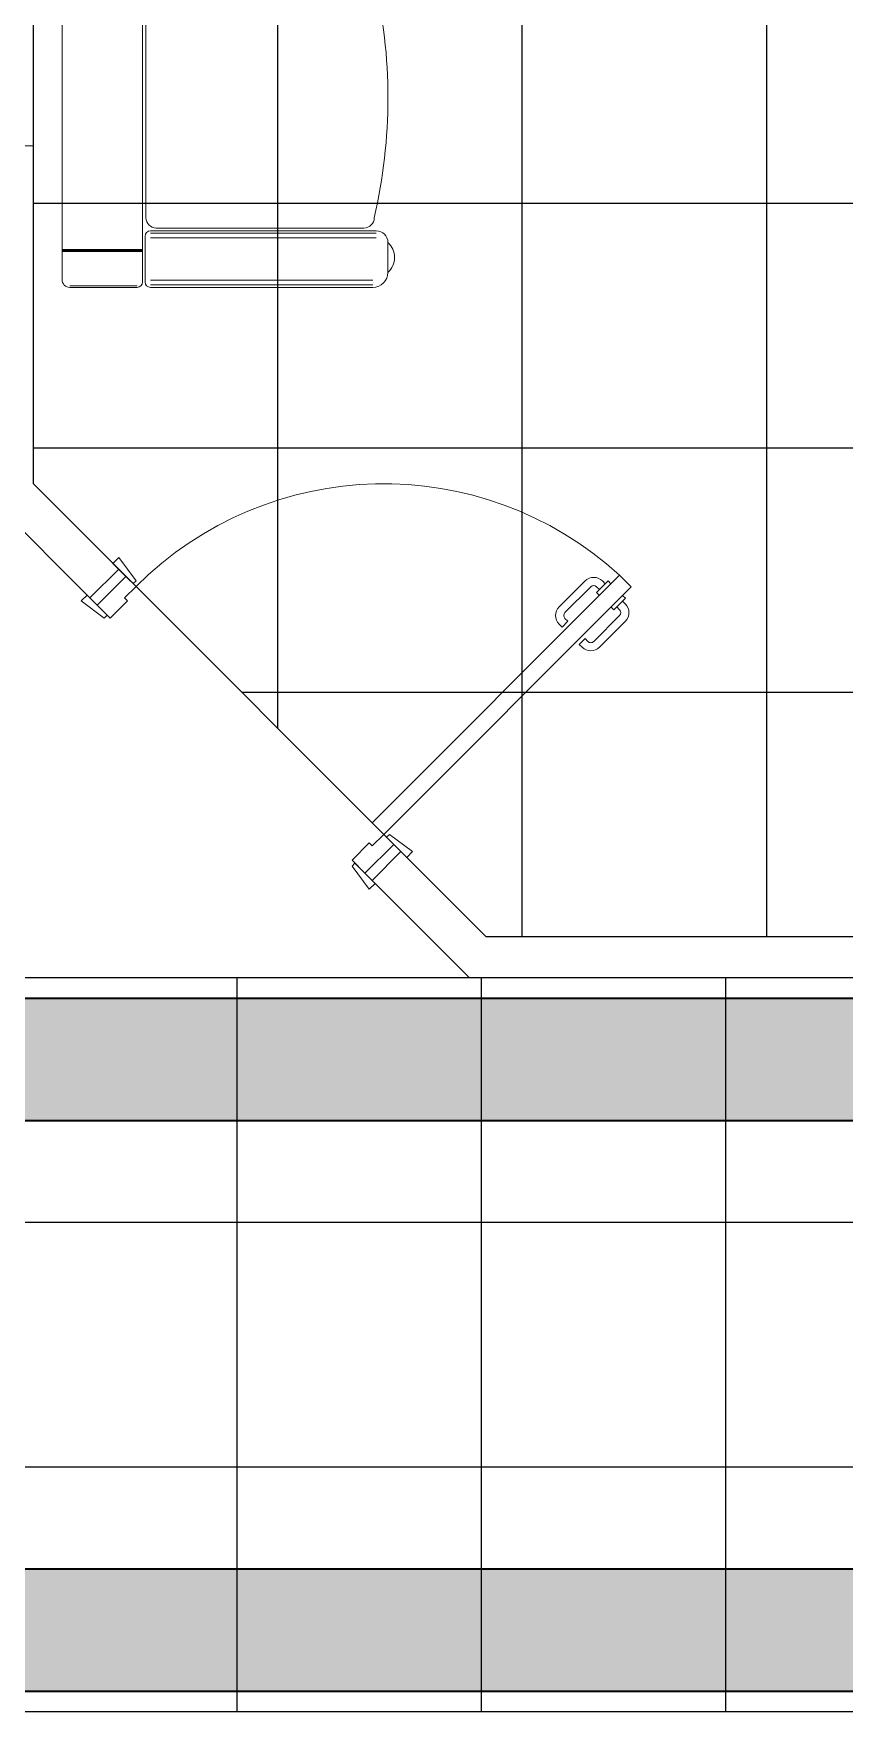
# Model space of a CAD drawing. Extents: x -509638 to 57327, y -29287 to 19916.
# Drawn here: x 8396 to 10387, y -2710 to 1406 of the extents above; entities that cross this region are included whole.
import ezdxf

# ---------------------------------------------------------------- set-up
doc = ezdxf.new("R2010")
doc.units = 0
doc.header["$LTSCALE"] = 0.25
doc.linetypes.add('DASHDOT', pattern=[25.4, 12.7, -6.35, 0, -6.35])
doc.layers.add('01-First Floor$0$FALSE CEILING', color=251, linetype='Continuous')
for name, color, linetype, lineweight in [('01-First Floor$0$LOADING', 253, 'Continuous', 5), ('01-First Floor$0$Walls', 251, 'Continuous', 5), ('01-First Floor$0$Wooden Joinery', 251, 'Continuous', 5), ('E-CABL-TRAY', 10, 'Continuous', 35), ('E-LITE-CLNG-CNDT', 6, 'DASHDOT', 35), ('T-CABL-TRAY', 60, 'Continuous', 35)]:
    doc.layers.add(name, color=color, linetype=linetype, lineweight=lineweight)

# ---------------------------------------------------------------- blocks, each defined once
blk = doc.blocks.new('*U21')
at = {"lineweight": 0}
h = blk.add_hatch(dxfattribs=at)
h.set_pattern_fill('HEX', color=253, scale=8, angle=180, style=0)
h.set_pattern_definition([(180, (-14217.92, -2e-10), (6e-13, -43.99409), [25.4, -50.8]), (300, (-14217.92, -2e-10), (38.1, 21.99705), [25.4, -50.8]), (240, (-14243.32, -2e-10), (38.1, -21.99705), [25.4, -50.8])])
h.paths.add_polyline_path([(-7045.1, 300), (-7045.1, 0), (0, 0), (0, 300)])
at = {"color": 0}
for p, q in [((0, 300), (-7045.1, 300)), ((0, 0), (-7045.1, 0))]:
    blk.add_line(p, q, dxfattribs=at)
blk = doc.blocks.new('01-First Floor$0$A$C72370EFE')
at = {"layer": '01-First Floor$0$Wooden Joinery'}
for p, q in [((-0.01, -0.04), (-0.02, -0.04)), ((-0.01, -0.03), (-0.01, -0.07)), ((0, -0.03), (-0.01, -0.03)), ((0.04, -0.03), (0.05, -0.03)), ((0.05, -0.03), (0.05, -0.07)), ((0.05, -0.04), (0.06, -0.04)), ((-0.05, -0.07), (-0.05, -0.16)), ((-0.03, -0.07), (-0.03, -0.16)), ((-0.01, -0.06), (-0.02, -0.06)), ((0, -0.07), (-0.01, -0.07)), ((0.04, -0.07), (0.05, -0.07)), ((0.05, -0.06), (0.06, -0.06)), ((0.07, -0.07), (0.07, -0.16)), ((0.09, -0.07), (0.09, -0.16)), ((-0.01, -0.17), (-0.02, -0.17)), ((-0.01, -0.19), (-0.02, -0.19)), ((-0.01, -0.17), (-0.01, -0.19)), ((0.05, -0.17), (0.06, -0.17)), ((0.05, -0.17), (0.05, -0.19)), ((0.05, -0.19), (0.06, -0.19))]:
    blk.add_line(p, q, dxfattribs=at)
for centre, radius, start, end in [((-0.02, -0.07), 0.03, 90, 180), ((0.06, -0.07), 0.03, 0, 90), ((-0.02, -0.07), 0.01, 90, 180), ((0.06, -0.07), 0.01, 0, 90), ((-0.02, -0.16), 0.03, 180, 270), ((-0.02, -0.16), 0.01, 180, 270), ((0.06, -0.16), 0.01, 270, 0), ((0.06, -0.16), 0.03, 270, 0)]:
    blk.add_arc(centre, radius, start, end, dxfattribs=at)
blk = doc.blocks.new('01-First Floor$0$A$C5DAD61B4')
at = {"layer": '01-First Floor$0$Wooden Joinery'}
for points in [[(80, 959.1), (80, 969.1), (10, 979.1), (10, 959.1)], [(940, 959.1), (940, 969.1), (1010, 979.1), (1010, 959.1)], [(70, 859.1), (70, 849.1), (0, 839.1), (0, 859.1)], [(120, 859.1), (120, 0), (80, 0), (80, 859.1)], [(950, 859.1), (950, 849.1), (1020, 839.1), (1020, 859.1)]]:
    blk.add_lwpolyline(points, close=True, dxfattribs=at)
for points in [[(45, 859.1), (45, 959.1), (20, 959.1), (20, 859.1), (45, 859.1)], [(45, 859.1), (80, 859.1), (80, 899.1), (90, 899.1), (90, 959.1), (45, 959.1), (45, 859.1)], [(975, 859.1), (940, 859.1), (940, 899.1), (930, 899.1), (930, 959.1), (975, 959.1), (975, 859.1)], [(975, 859.1), (975, 959.1), (1000, 959.1), (1000, 859.1), (975, 859.1)]]:
    blk.add_lwpolyline(points, dxfattribs=at)
blk.add_arc((80, 859.1), 860, 272.666, 0, dxfattribs=at)
at = {"layer": '01-First Floor$0$Wooden Joinery', "xscale": 999.9999999998854, "yscale": 999.9999999998854, "zscale": 999.9999999998854, "rotation": 180}
blk.add_blockref('01-First Floor$0$A$C72370EFE', (120, 0), dxfattribs=at)
blk = doc.blocks.new('01-First Floor$0$single seat')
at = {"layer": '01-First Floor$0$LOADING'}
for p, q in [((-972742.2, -381703.1), (-972742.2, -382595.5)), ((-972558.1, -381684), (-972723.2, -381684)), ((-972558.1, -381687.4), (-972723.2, -381687.4)), ((-972544.8, -381697.3), (-972544.8, -382601.1)), ((-972538.5, -381697.3), (-972538.5, -381809.5)), ((-971978.9, -381684), (-972525.2, -381684)), ((-971978.9, -381689.9), (-972525.2, -381689.9)), ((-971978.9, -381701.7), (-972525.2, -381701.7)), ((-971942.2, -381720.6), (-971942.2, -381794)), ((-972544.8, -381772.1), (-972742.2, -381772.1)), ((-972544.8, -381774.6), (-972742.2, -381774.6)), ((-972544.8, -381777.1), (-972742.2, -381777.1)), ((-971971, -381805.1), (-972525.2, -381805.1)), ((-971971, -381816.9), (-972525.2, -381816.9)), ((-971971, -381822.8), (-972525.2, -381822.8)), ((-972001, -381829.5), (-972511, -381829.5)), ((-972536.4, -381854.9), (-972536.4, -382471.4)), ((-972538.5, -382600.9), (-972538.5, -382488.7)), ((-972536.4, -382471.4), (-972003.7, -382471.4)), ((-971971, -382475.4), (-972525.2, -382475.4)), ((-971971, -382481.3), (-972525.2, -382481.3)), ((-971971, -382493.1), (-972525.2, -382493.1)), ((-972544.8, -382521), (-972742.2, -382521)), ((-972544.8, -382523.6), (-972742.2, -382523.6)), ((-972544.8, -382526.1), (-972742.2, -382526.1)), ((-971942.2, -382577.6), (-971942.2, -382504.2)), ((-972558.1, -382610.8), (-972723.2, -382610.8)), ((-972558.1, -382614.2), (-972723.2, -382614.2)), ((-971978.9, -382596.4), (-972525.2, -382596.4)), ((-971978.9, -382608.3), (-972525.2, -382608.3)), ((-971978.9, -382614.2), (-972525.2, -382614.2))]:
    blk.add_line(p, q, dxfattribs=at)
for centre, radius, start, end in [((-972723.2, -381703.1), 19.1, 90, 180), ((-972558.1, -381697.3), 13.3, 0, 90), ((-972525.2, -381697.3), 13.3, 90, 180), ((-971978.9, -381720.6), 36.6, 0, 90), ((-971976, -381757.3), 49.9, 312.6462, 47.3538), ((-971971, -381794), 28.8, 270, 0), ((-972525.2, -381809.5), 13.3, 180, 270), ((-972511, -381854.9), 25.3, 90, 180), ((-972001, -381854.9), 25.3, 0, 90), ((-973252.2, -382149.1), 1310, 347.0217, 12.9783), ((-972003.7, -382443.3), 28.1, 270, 0), ((-972525.2, -382488.7), 13.3, 90, 180), ((-971971, -382504.2), 28.8, 0, 90), ((-971976, -382540.9), 49.9, 312.6462, 47.3538), ((-971978.9, -382577.6), 36.6, 270, 0), ((-972723.2, -382595.1), 19.1, 180, 270), ((-972558.1, -382600.9), 13.3, 270, 0), ((-972525.2, -382600.9), 13.3, 180, 270)]:
    blk.add_arc(centre, radius, start, end, dxfattribs=at)
blk = doc.blocks.new('01-First Floor')
at = {"layer": '01-First Floor$0$FALSE CEILING', "linetype": 'Continuous'}
for p, q in [((8996.4, -298.6), (8996.4, 3760)), ((9596.4, -810), (9596.4, 3760)), ((10196.4, -810), (10196.4, 3760)), ((8396.4, 990), (13106, 990)), ((8396.4, 390), (13106, 390)), ((8907.9, -210), (13106, -210)), ((8896.4, -2710), (8896.4, -910)), ((9496.4, -2710), (9496.4, -910)), ((10096.4, -2710), (10096.4, -910)), ((8296.4, -1510), (48976, -1510)), ((8296.4, -2110), (48976, -2110))]:
    blk.add_line(p, q, dxfattribs=at)
at = {"layer": '01-First Floor$0$FALSE CEILING'}
for points in [[(9507.9, -810), (8396.4, 301.4), (8396.4, 3760), (13106, 3760), (13106, -810), (9507.9, -810)], [(48976, -910), (8296.4, -910), (8296.4, -2710), (48976, -2710), (48976, -910)]]:
    blk.add_lwpolyline(points, dxfattribs=at)
at = {"layer": '01-First Floor$0$Walls'}
for p, q in [((8396.4, 1130.7), (8296.4, 1130.7)), ((8396.4, 301.4), (8396.4, 1130.7)), ((8396.4, 301.4), (8605.7, 92.2)), ((8296.4, 260), (8535, 21.5)), ((8605.7, 92.2), (8535, 21.5)), ((9298.6, -600.8), (9227.9, -671.5)), ((9298.6, -600.8), (9507.9, -810)), ((9227.9, -671.5), (9466.4, -910)), ((13106, -810), (9507.9, -810)), ((13206, -910), (9466.4, -910)), ((5386, -2710), (14376, -2710))]:
    blk.add_line(p, q, dxfattribs=at)
at = {"layer": '01-First Floor$0$LOADING', "xscale": -1, "rotation": 180}
blk.add_blockref('01-First Floor$0$single seat', (981208.7, -380900.6, -0.1), dxfattribs=at)
at = {"layer": '01-First Floor$0$Wooden Joinery', "rotation": 135}
blk.add_blockref('01-First Floor$0$A$C5DAD61B4', (9920.2, -7.5), dxfattribs=at)
blk = doc.blocks.new('*U57')
at = {"lineweight": 0}
h = blk.add_hatch(dxfattribs=at)
h.set_pattern_fill('HEX', color=253, scale=8, angle=180, style=0)
h.set_pattern_definition([(180, (-15953.185, -2e-10), (6e-13, -43.99409), [25.4, -50.8]), (300, (-15953.185, -2e-10), (38.1, 21.99705), [25.4, -50.8]), (240, (-15978.585, -2e-10), (38.1, -21.99705), [25.4, -50.8])])
h.paths.add_polyline_path([(-9508, 300), (-9508, 0), (0, 0), (0, 300)])
at = {"color": 0}
for p, q in [((0, 300), (-9508, 300)), ((0, 0), (-9508, 0))]:
    blk.add_line(p, q, dxfattribs=at)

msp = doc.modelspace()

# ---------------------------------------------------------------- block references
at = {"layer": 'E-CABL-TRAY', "rotation": 180}
msp.add_blockref('*U21', (6603.3, -960), dxfattribs=at)
at = {"layer": 'E-LITE-CLNG-CNDT'}
msp.add_blockref('01-First Floor', (0, 0), dxfattribs=at)
at = {"layer": 'T-CABL-TRAY', "linetype": 'Continuous', "rotation": 180}
msp.add_blockref('*U57', (4868, -2360), dxfattribs=at)

doc.saveas('drawing.dxf')
